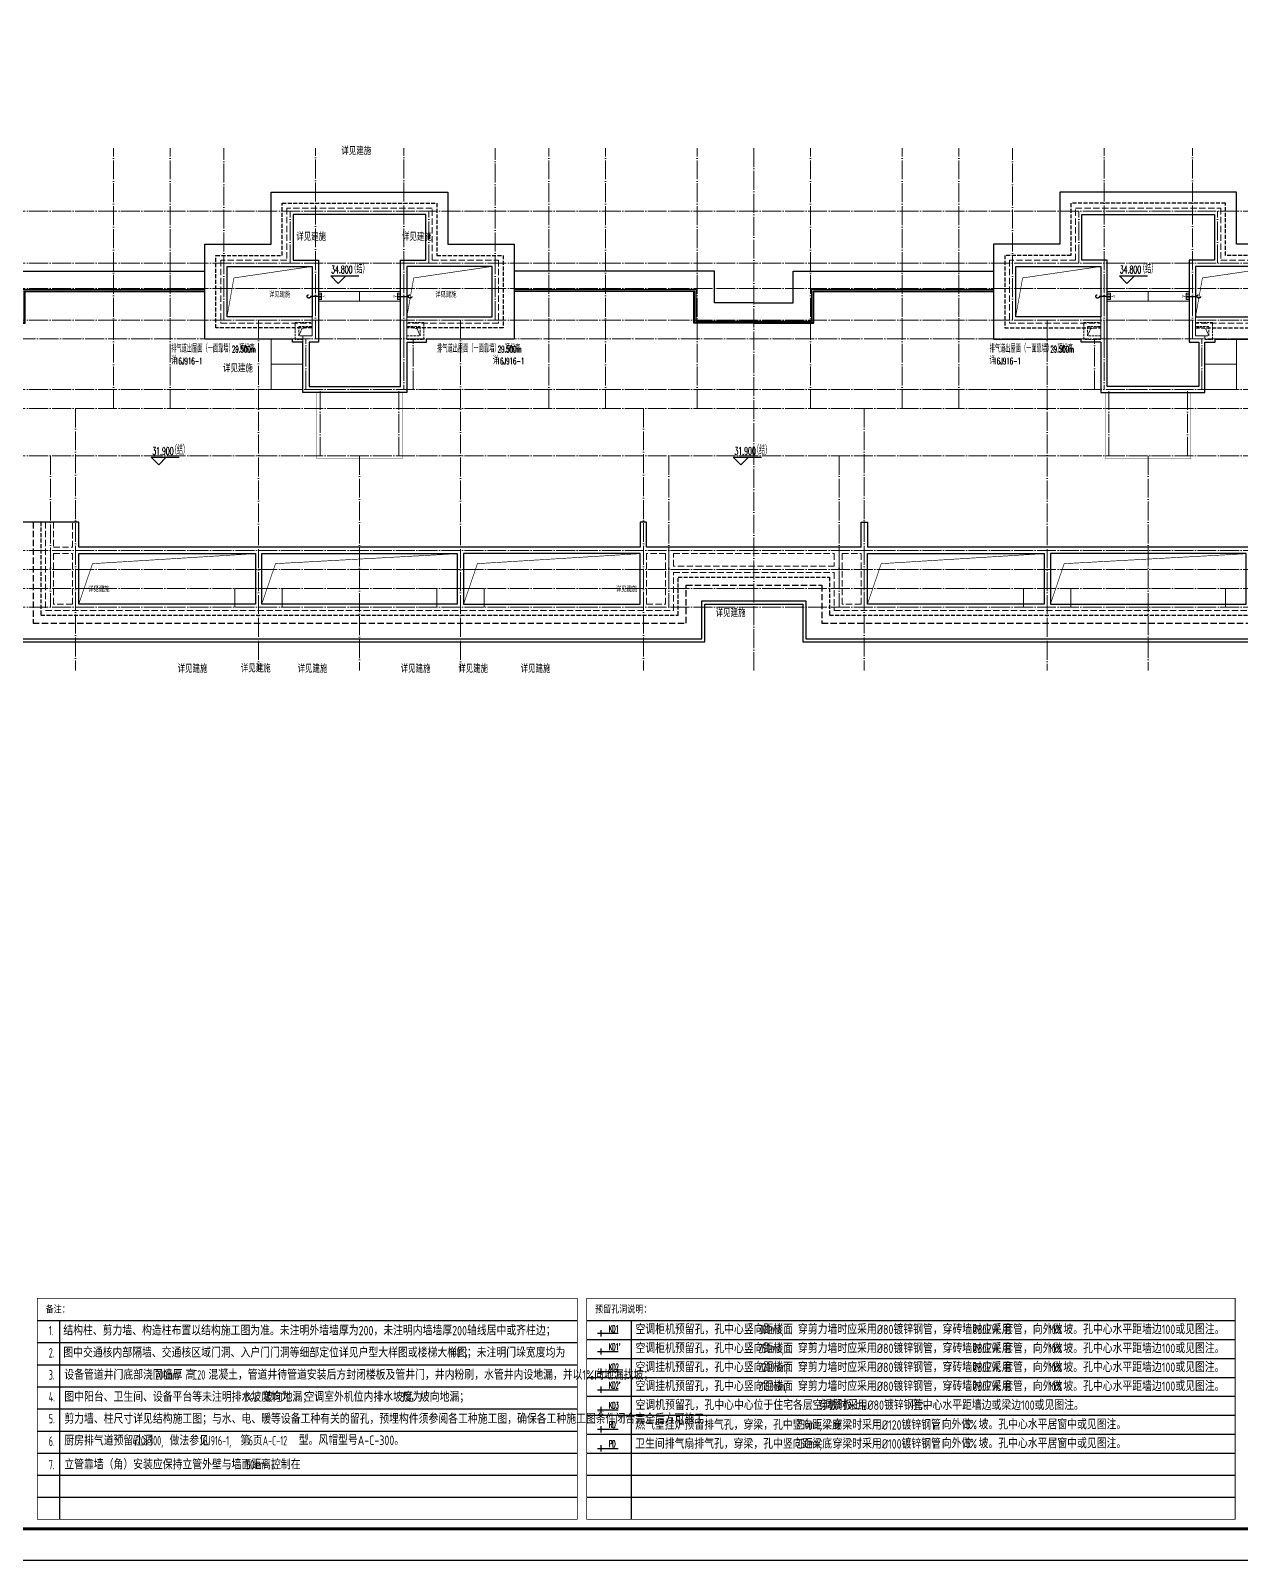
# Model space of a CAD drawing. Extents: x -518115 to 1124316, y -209821 to 1628073.
# Drawn here: x 829990 to 868339, y 179207 to 227679 of the extents above; entities that cross this region are included whole.
import ezdxf

# ---------------------------------------------------------------- set-up
doc = ezdxf.new("R2010")
doc.units = 0
doc.header["$LTSCALE"] = 1000
doc.header["$MEASUREMENT"] = 0
for name, pattern in [('#P_--_20B1_001_t3$0$DASH', [0.35, 0.25, -0.1]), ('$1$DASH', [0.35, 0.25, -0.1]), ('__DASH', [0.35, 0.25, -0.1]), ('DASH', [0.35, 0.25, -0.1]), ('DOTE', [2.42, 2, -0.2, 0.02, -0.2])]:
    doc.linetypes.add(name, pattern=pattern)
for name, color, linetype in [('$RECOVER_210609100354-0', 7, 'Continuous'), ('C-Sheet-图框', 101, 'Continuous'), ('DIM_ELEV', 3, 'Continuous'), ('DIM_LEAD', 3, 'Continuous'), ('PUB_TEXT', 4, 'Continuous'), ('ROOF', 183, 'Continuous'), ('VPIPE-凝结', 150, 'Continuous'), ('VPIPE-雨水', 4, 'DASH'), ('图框', 140, 'Continuous'), ('机电标识类', 1, 'Continuous'), ('看线', 251, 'Continuous')]:
    doc.layers.add(name, color=color, linetype=linetype)
for name, color, linetype, lineweight in [('DOTE', 19, 'DOTE', 9), ('STAIR', 2, 'Continuous', 18), ('平面-分水线', 214, 'Continuous', 15), ('平面-排水沟', 86, 'Continuous', 15), ('平面-栏杆', 135, 'Continuous', 15), ('平面-看线', 45, 'Continuous', 15), ('平面-空调室内机', 176, 'Continuous', 9), ('空调', 76, 'Continuous', 13), ('线脚', 6, 'Continuous', 15)]:
    doc.layers.add(name, color=color, linetype=linetype, lineweight=lineweight)
doc.layers.add('yichutu', color=7, linetype='Continuous', true_color=0xffffff, plot=False)
doc.styles.add('_TCH_AXIS', font='COMPLEX', dxfattribs={"bigfont": 'GBCBIG'})
doc.styles.add('_TCH_DIM', font='SIMPLEX.shx', dxfattribs={"width": 0.7, "bigfont": 'GBCBIG.shx'})
doc.styles.add('宋体', font='', dxfattribs={"height": 50})
doc.styles.add('房间名称', font='TSSDENG', dxfattribs={"width": 0.8, "bigfont": 'HZTXT'})
doc.styles.get('宋体').set_extended_font_data('SimSun')

# ---------------------------------------------------------------- blocks, each defined once
blk = doc.blocks.new('TK')
at = {"layer": '图框'}
blk.add_lwpolyline([(465375, 548714), (549475, 548714), (549475, 489314), (465375, 489314)], close=True, dxfattribs=at)
blk.add_lwpolyline([(465375, 548714), (549475, 548714), (549475, 489314), (465375, 489314)], close=True, dxfattribs=at)
at = {"layer": '图框', "const_width": 100}
blk.add_lwpolyline([(548475, 490314), (548475, 547714), (467875, 547714), (467875, 490314)], close=True, dxfattribs=at)
blk = doc.blocks.new('GDGDGDSDA')
at = {"layer": 'DOTE', "linetype": 'DOTE', "ltscale": 0.3}
for p, q in [((419335, 376108), (419335, 359558)), ((421135, 367858), (421135, 376108)), ((424035, 367858), (424035, 376108)), ((425835, 367858), (425835, 376108)), ((427535, 370658), (427535, 376108)), ((430435, 370059), (430435, 376108)), ((433235, 370059), (433235, 376108)), ((436135, 370658), (436135, 376108)), ((437835, 367858), (437835, 376108)), ((439635, 367858), (439635, 376108)), ((442535, 367858), (442535, 376108)), ((444335, 376108), (444335, 359558)), ((446135, 367858), (446135, 376108)), ((449035, 367858), (449035, 376108)), ((450835, 367858), (450835, 376108)), ((452535, 370658), (452535, 376108)), ((455435, 370059), (455435, 376108)), ((458235, 370059), (458235, 376108)), ((461135, 370658), (461135, 376108)), ((462835, 367858), (462835, 376108)), ((464635, 367858), (464635, 376108)), ((467535, 367858), (467535, 376108)), ((469335, 376108), (469335, 359558)), ((471335, 374108), (417335, 374108)), ((429635, 372458), (429635, 374108)), ((434035, 372458), (434035, 374108)), ((454635, 372458), (454635, 374108)), ((459035, 372458), (459035, 374108)), ((471335, 372458), (417335, 372458)), ((471335, 371658), (417335, 371658)), ((471335, 370658), (417335, 370658)), ((428635, 370658), (428635, 359558)), ((435035, 370658), (435035, 359558)), ((453635, 370658), (453635, 359558)), ((460035, 370658), (460035, 359558)), ((417335, 370059), (471335, 370059)), ((430135, 368458), (430135, 370058)), ((433535, 368458), (433535, 370058)), ((455135, 368458), (455135, 370058)), ((458535, 368458), (458535, 370058)), ((471335, 368458), (417335, 368458)), ((430585, 366358), (430585, 368458)), ((433085, 366358), (433085, 368458)), ((455585, 366358), (455585, 368458)), ((458085, 366358), (458085, 368458)), ((471335, 367858), (417335, 367858)), ((422835, 367858), (422835, 359558)), ((440835, 367858), (440835, 359558)), ((447835, 367858), (447835, 359558)), ((465835, 367858), (465835, 359558)), ((471335, 366358), (417335, 366358)), ((431835, 366358), (431835, 359558)), ((456835, 366358), (456835, 359558)), ((471335, 363358), (417335, 363358)), ((422035, 363358), (422035, 362758)), ((441635, 363358), (441635, 362758)), ((447035, 363358), (447035, 362758)), ((466635, 363358), (466635, 362758)), ((471335, 362758), (417335, 362758)), ((471335, 362158), (417335, 362158)), ((427885, 362158), (427885, 361558)), ((429385, 362158), (429385, 361558)), ((434285, 362158), (434285, 361558)), ((435785, 362158), (435785, 361558)), ((452885, 362158), (452885, 361558)), ((454385, 362158), (454385, 361558)), ((459285, 362158), (459285, 361558)), ((460785, 362158), (460785, 361558)), ((471335, 361558), (417335, 361558))]:
    blk.add_line(p, q, dxfattribs=at)
blk = doc.blocks.new('DFSFSF')
at = {"layer": '平面-分水线'}
for p, q in [((697142, 775568), (697142, 775668)), ((697342, 775668), (697143, 775668)), ((697342, 775568), (697143, 775568)), ((697193, 775568), (697193, 775668)), ((697243, 775568), (697243, 775668)), ((697292, 775568), (697292, 775668)), ((697342, 775668), (697342, 775568)), ((697342, 775568), (697342, 775668))]:
    blk.add_line(p, q, dxfattribs=at)
blk = doc.blocks.new('DFGDGDGD')
at = {"layer": '平面-分水线', "const_width": 10}
blk.add_lwpolyline([(697268, 775441), (697243, 775541), (697218, 775441)], close=True, dxfattribs=at)
blk.add_blockref('DFSFSF', (0, 0))
blk = doc.blocks.new('dongkong')
blk.add_wipeout([(-603756, 210771), (-603756, 210571), (-603836, 210571), (-603836, 210771)])
at = {"layer": '机电标识类', "color": 250, "linetype": 'DASH', "ltscale": 400}
for p, q in [((-603896, 210671), (-603696, 210671)), ((-603796, 210771), (-603796, 210571))]:
    blk.add_line(p, q, dxfattribs=at)
at = {"layer": '空调', "color": 6, "linetype": 'DASH', "const_width": 2}
blk.add_lwpolyline([(-603756, 210771), (-603756, 210571), (-603836, 210571), (-603836, 210771)], close=True, dxfattribs=at)
blk = doc.blocks.new('A$C78D13F63')
at = {"layer": 'C-Sheet-图框', "color": 0}
for p, q in [((14087, 6600), (31204, 6600)), ((14787, 6600), (14787, 300)), ((31504, 6600), (52060, 6600)), ((32915, 6600), (32915, 300)), ((14087, 5900), (31204, 5900)), ((31504, 6000), (52060, 6000)), ((31504, 5400), (52060, 5400)), ((14087, 5200), (31204, 5200)), ((14087, 4500), (31204, 4500)), ((31504, 4800), (52060, 4800)), ((31504, 4200), (52060, 4200)), ((14087, 3800), (31204, 3800)), ((31504, 3600), (52060, 3600)), ((31504, 3600), (52060, 3600)), ((14087, 3100), (31204, 3100)), ((31504, 3000), (52060, 3000)), ((14087, 2400), (31204, 2400)), ((31504, 2400), (52060, 2400)), ((14087, 1700), (31204, 1700)), ((31504, 1700), (52060, 1700)), ((14087, 1000), (31204, 1000)), ((31504, 1000), (52060, 1000))]:
    blk.add_line(p, q, dxfattribs=at)
at = {"layer": 'C-Sheet-图框', "color": 0, "const_width": 24}
blk.add_lwpolyline([(14087, 300), (14087, 7300), (31204, 7300), (31204, 300)], close=True, dxfattribs=at)
at = {"layer": 'DIM_LEAD'}
for points in [[(31951, 6195), (32498, 6195)], [(31951, 5619), (32498, 5619)], [(31951, 4983), (32498, 4983)], [(31951, 4409), (32498, 4409)], [(31951, 3768), (32498, 3768)], [(31951, 3155), (32498, 3155)], [(31951, 2549), (32498, 2549)]]:
    blk.add_lwpolyline(points, dxfattribs=at)
at = {"layer": 'DIM_LEAD', "color": 7, "style": '_TCH_DIM', "width": 0.458824}
for s, p in [('KD1', (32210, 6236)), ("KD1'", (32210, 5661)), ('KD2', (32210, 5025)), ("KD2'", (32210, 4450)), ('KD3', (32210, 3810)), ('RD', (32210, 3197)), ('PD', (32210, 2591))]:
    blk.add_text(s, height=208.2, dxfattribs=at).set_placement(p)
at = {"layer": 'PUB_TEXT', "color": 2}
for s, height, style, width, p in [('备注：', 227.8, '宋体', 0.8, (14353, 6851)), ('预留孔洞说明：', 227.8, '宋体', 0.8, (31769, 6851)), ('300mm,', 300, '房间名称', 0.56, (36945, 6168)), ('250mm,', 300, '房间名称', 0.56, (36945, 5568)), ('2200mm,', 300, '房间名称', 0.56, (36945, 4968)), ('2150mm,', 300, '房间名称', 0.56, (36945, 4368)), ('250mm,', 300, '房间名称', 0.56, (38151, 3156)), ('厨房排气道预留孔洞', 300, '房间名称', 0.8, (14945, 2642)), ('420x300,', 300, '房间名称', 0.56, (17105, 2642)), ('做法参见', 300, '房间名称', 0.8, (18281, 2642)), ('16J916-1,', 300, '房间名称', 0.56, (19241, 2642)), ('第', 300, '房间名称', 0.8, (20521, 2642)), ('6', 300, '房间名称', 0.56, (20790, 2642)), ('页', 300, '房间名称', 0.8, (20921, 2642)), ('A-C-12', 300, '房间名称', 0.56, (21235, 2642)), ('型。风帽型号A-C-300。', 300, '房间名称', 0.8, (22375, 2657)), ('250mm,', 300, '房间名称', 0.56, (38151, 2556))]:
    blk.add_text(s, height=height, dxfattribs=dict(at, style=style, width=width)).set_placement(p)
at = {"layer": 'PUB_TEXT', "style": '房间名称'}
for s, width, p in [('1.', 0.56, (14451, 6130)), ('结构柱、剪力墙、构造柱布置以结构施工图为准。未注明外墙墙厚为200，未注明内墙墙厚200轴线居中或齐柱边；', 0.8, (14913, 6130)), ('空调柜机预留孔，孔中心竖向距楼面', 0.8, (33052, 6168)), ('穿剪力墙时应采用%%C80镀锌钢管，穿砖墙时应采用', 0.8, (38202, 6168)), ('%%c80PVC', 0.56, (43741, 6168)), ('套管，向外做', 0.8, (44709, 6168)), ('10%%%', 0.56, (46149, 6168)), ('坡。孔中心水平距墙边100或见图注。', 0.8, (46613, 6168)), ('空调柜机预留孔，孔中心竖向距楼面', 0.8, (33052, 5568)), ('穿剪力墙时应采用%%C80镀锌钢管，穿砖墙时应采用', 0.8, (38202, 5568)), ('%%c80PVC', 0.56, (43741, 5568)), ('套管，向外做', 0.8, (44709, 5568)), ('10%%%', 0.56, (46149, 5568)), ('坡。孔中心水平距墙边100或见图注。', 0.8, (46613, 5568)), ('2.', 0.56, (14451, 5427)), ('图中交通核内部隔墙、交通核区域门洞、入户门门洞等细部定位详见户型大样图或楼梯大样图；未注明门垛宽度均为', 0.8, (14913, 5430)), ('100', 0.56, (27153, 5430)), ('；', 0.8, (27601, 5430)), ('3.', 0.56, (14451, 4727)), ('设备管道井门底部浇同墙厚', 0.8, (14945, 4727)), ('200mm', 0.56, (17825, 4727)), ('高', 0.8, (18785, 4727)), ('C20', 0.56, (19025, 4727)), ('混凝土，管道井待管道安装后方封闭楼板及管井门，井内粉刷，水管井内设地漏，并以1%%%向地漏找坡；', 0.8, (19513, 4727)), ('空调挂机预留孔，孔中心竖向距楼面', 0.8, (33052, 4968)), ('穿剪力墙时应采用%%C80镀锌钢管，穿砖墙时应采用', 0.8, (38202, 4968)), ('%%c80PVC', 0.56, (43741, 4968)), ('套管，向外做', 0.8, (44709, 4968)), ('10%%%', 0.56, (46149, 4968)), ('坡。孔中心水平距墙边100或见图注。', 0.8, (46613, 4968)), ('空调挂机预留孔，孔中心竖向距楼面', 0.8, (33052, 4368)), ('穿剪力墙时应采用%%C80镀锌钢管，穿砖墙时应采用', 0.8, (38202, 4368)), ('%%c80PVC', 0.56, (43741, 4368)), ('套管，向外做', 0.8, (44709, 4368)), ('10%%%', 0.56, (46149, 4368)), ('坡。孔中心水平距墙边100或见图注。', 0.8, (46613, 4368)), ('4.', 0.56, (14451, 4032)), ('图中阳台、卫生间、设备平台等未注明排水坡度均为', 0.8, (14945, 4027)), ('1%', 0.56, (20626, 4027)), ('，坡向地漏；', 0.8, (20930, 4027)), ('空调室外机位内排水坡度为', 0.8, (22558, 4027)), ('3%%%', 0.56, (25602, 4027)), ('，坡向地漏；', 0.8, (25906, 4027)), ('空调机预留孔，孔中心中心位于住宅各层空调搁板上，', 0.8, (33052, 3768)), ('穿板时采用%%C80镀锌钢管。', 0.8, (38840, 3768)), ('孔中心水平距墙边或梁边100或见图注。', 0.8, (41841, 3768)), ('5.', 0.56, (14451, 3342)), ('剪力墙、柱尺寸详见结构施工图；与水、电、暖等设备工种有关的留孔，预埋构件须参阅各工种施工图，确保各工种施工图条件闭合完全后方可施工；', 0.8, (14945, 3332)), ('燃气壁挂炉预留排气孔，穿梁，孔中竖向距梁底', 0.8, (33042, 3142)), ('穿梁时采用%%C120镀锌钢管', 0.8, (39298, 3142)), ('，向外做', 0.8, (42448, 3156)), ('5%%%', 0.56, (43526, 3156)), ('坡。孔中心水平居窗中或见图注。', 0.8, (43927, 3156)), ('6.', 0.56, (14451, 2627)), ('卫生间排气扇排气孔，穿梁，孔中竖向距梁底', 0.8, (33042, 2542)), ('穿梁时采用%%C100镀锌钢管', 0.8, (39298, 2542)), ('，向外做', 0.8, (42448, 2556)), ('5%%%', 0.56, (43526, 2556)), ('坡。孔中心水平居窗中或见图注。', 0.8, (43927, 2556)), ('7.', 0.56, (14451, 1885)), ('立管靠墙（角）安装应保持立管外壁与墙面距离控制在', 0.8, (14945, 1885)), ('50mm', 0.56, (20705, 1885)), ('。', 0.8, (21505, 1885))]:
    blk.add_text(s, height=300, dxfattribs=dict(at, width=width)).set_placement(p)
at = {"layer": '平面-空调室内机', "ltscale": 0.3, "xscale": -1, "rotation": 90}
for p in [(242621, -597601), (242621, -598177), (242621, -598813), (242621, -599387), (242621, -600028), (242621, -600641), (242621, -601247)]:
    blk.add_blockref('dongkong', p, dxfattribs=at)
at = {"layer": 'C-Sheet-图框', "color": 0, "const_width": 24}
blk.add_lwpolyline([(31504, 300), (31504, 7300), (52060, 7300), (52060, 300)], close=True, dxfattribs=at)
blk = doc.blocks.new('yct-841-594-84100-59399.9999999999-100-1000.0')
at = {"layer": 'yichutu', "color": 7, "true_color": 0xffffff}
blk.add_lwpolyline([(0, 0), (0, 59400), (84100, 59400), (84100, 0)], close=True, dxfattribs=at)

msp = doc.modelspace()

# ---------------------------------------------------------------- linework, layer by layer
at = {"layer": '$RECOVER_210609100354-0', "color": 251, "true_color": 0x636466, "const_width": 8}
for points in [[(839066.6, 216207), (839066.6, 214107), (841766.6, 214107), (841766.6, 216207)], [(864066.6, 216207), (864066.6, 214107), (866766.6, 214107), (866766.6, 216207)]]:
    msp.add_lwpolyline(points, dxfattribs=at)
at = {"color": 6, "const_width": 20}
for points in [[(836216.6, 218607), (836434.3, 219841.9), (838916.6, 220207)], [(841916.6, 218607), (842134.3, 219841.9), (844616.6, 220207)], [(861216.6, 218607), (861434.3, 219841.9), (863916.6, 220207)], [(866916.6, 218607), (867134.3, 219841.9), (869616.6, 220207)], [(831516.6, 209507), (831953.5, 210788.5), (837116.6, 211107)], [(837316.6, 209507), (837753.5, 210788.5), (843516.6, 211104.2)], [(843716.6, 209507), (844153.5, 210788.5), (849316.6, 211107)], [(856516.6, 209507), (856953.5, 210788.5), (862116.6, 211107)], [(862316.6, 209507), (862753.5, 210788.5), (868516.6, 211104.2)]]:
    msp.add_lwpolyline(points, dxfattribs=at)
for points in [[(838616.6, 217807.5), (838296.6, 217807.5), (838296.6, 217907)], [(841916.6, 217807.5), (842536.6, 217807.5), (842536.6, 217907)], [(863916.6, 217807.5), (863296.6, 217807.5), (863296.6, 217907)], [(867216.6, 217807.5), (867536.6, 217807.5), (867536.6, 217907)]]:
    msp.add_lwpolyline(points)
at = {"layer": 'DIM_ELEV'}
for p, q in [((839742.4, 219667), (839502.4, 219907)), ((839502.4, 219907), (840394.6, 219907)), ((839742.4, 219667), (839982.4, 219907)), ((864742.4, 219667), (864502.4, 219907)), ((864502.4, 219907), (865394.6, 219907)), ((864742.4, 219667), (864982.4, 219907))]:
    msp.add_line(p, q, dxfattribs=at)
at = {"layer": 'DIM_ELEV', "color": 251}
for p, q in [((834050.2, 213919), (833810.2, 214159)), ((833810.2, 214159), (834702.4, 214159)), ((834050.2, 213919), (834290.2, 214159)), ((852504.3, 213919), (852264.3, 214159)), ((852264.3, 214159), (853156.5, 214159)), ((852504.3, 213919), (852744.3, 214159))]:
    msp.add_line(p, q, dxfattribs=at)
at = {"layer": 'DOTE', "linetype": 'DOTE', "ltscale": 0.3}
for p, q in [((841816.6, 217907.3), (841816.6, 216307)), ((864016.6, 217907.3), (864016.6, 216307)), ((830616.6, 214207), (830616.6, 209407)), ((850216.6, 214207), (850216.6, 209407)), ((855616.6, 214207), (855616.6, 209407))]:
    msp.add_line(p, q, dxfattribs=at)
at = {"layer": 'ROOF', "ltscale": 0.8}
for points in [[(838296.6, 217907), (835516.6, 217907), (835516.6, 220907), (837616.6, 220907), (837616.6, 222557), (843216.6, 222557), (843216.6, 220907), (845316.6, 220907), (845316.6, 217907), (842536.6, 217907)], [(867536.6, 217907), (870316.6, 217907), (870316.6, 220907), (868216.6, 220907), (868216.6, 222557), (862616.6, 222557), (862616.6, 220907), (860516.6, 220907), (860516.6, 217907), (863296.6, 217907)], [(841916.6, 217807.5), (841916.6, 216207), (838616.6, 216207), (838616.6, 217807.5)], [(863916.6, 217807.5), (863916.6, 216207), (867216.6, 216207), (867216.6, 217807.5)], [(829466.6, 212107), (829466.6, 208307), (851366.6, 208307), (851366.6, 209507), (854466.6, 209507), (854466.6, 208307), (876366.6, 208307), (876366.6, 212107)], [(849316.6, 211307), (831516.6, 211307), (831516.6, 212107), (829466.6, 212107)], [(829566.6, 212107), (829566.6, 208407), (851266.6, 208407), (851266.6, 209607), (854566.6, 209607), (854566.6, 208407), (876266.6, 208407), (876266.6, 212107)], [(849516.6, 211307), (849516.6, 212107), (849316.6, 212107), (849316.6, 211307)], [(856316.6, 211307), (856316.6, 212107), (856516.6, 212107), (856516.6, 211307)], [(876366.6, 212107), (874316.6, 212107), (874316.6, 211307), (856516.6, 211307)], [(856316.6, 211307), (849516.6, 211307)]]:
    msp.add_lwpolyline(points, dxfattribs=at)
for points in [[(838316.6, 221857), (838316.6, 220407), (839116.6, 220407), (839116.6, 217807), (838816.6, 217807), (838816.6, 216407), (841716.6, 216407), (841716.6, 220407), (842516.6, 220407), (842516.6, 221857)], [(867516.6, 221857), (867516.6, 220407), (866716.6, 220407), (866716.6, 217807), (867016.6, 217807), (867016.6, 216407), (864116.6, 216407), (864116.6, 220407), (863316.6, 220407), (863316.6, 221857)], [(836216.6, 220207), (838916.6, 220207), (838916.6, 218607), (836216.6, 218607)], [(844616.6, 220207), (841916.6, 220207), (841916.6, 218607), (844616.6, 218607)], [(861216.6, 220207), (863916.6, 220207), (863916.6, 218607), (861216.6, 218607)], [(869616.6, 220207), (866916.6, 220207), (866916.6, 218607), (869616.6, 218607)], [(831516.6, 211107), (837116.6, 211107), (837116.6, 209507), (831516.6, 209507)], [(837316.6, 211107), (843516.6, 211107), (843516.6, 209507), (837316.6, 209507)], [(849316.6, 211107), (843716.6, 211107), (843716.6, 209507), (849316.6, 209507)], [(856516.6, 211107), (862116.6, 211107), (862116.6, 209507), (856516.6, 209507)], [(868516.6, 211107), (862316.6, 211107), (862316.6, 209507), (868516.6, 209507)]]:
    msp.add_lwpolyline(points, close=True, dxfattribs=at)
at = {"layer": 'ROOF', "color": 251, "ltscale": 0.8, "true_color": 0x636466}
for points in [[(829466.6, 210057), (827216.6, 210057), (827216.6, 219057), (829166.6, 219057), (829166.6, 220057), (835516.6, 220057)], [(852916.6, 219057), (851666.6, 219057), (851666.6, 220057), (845316.6, 220057)], [(852916.6, 219057), (854166.6, 219057), (854166.6, 220057), (860516.6, 220057)], [(829466.6, 210707), (828016.6, 210707), (828016.6, 218407), (829816.6, 218407), (829816.6, 219407), (835516.6, 219407)], [(852916.6, 218407), (851016.6, 218407), (851016.6, 219407), (845316.6, 219407)], [(852916.6, 218407), (854816.6, 218407), (854816.6, 219407), (860516.6, 219407)]]:
    msp.add_lwpolyline(points, dxfattribs=at)
at = {"layer": 'ROOF', "linetype": '__DASH', "ltscale": 0.8}
msp.add_lwpolyline([(830066.6, 212107), (830066.6, 208907), (850766.6, 208907), (850766.6, 210107), (855066.6, 210107), (855066.6, 208907), (875766.6, 208907), (875766.6, 212107)], dxfattribs=at)
at = {"layer": 'STAIR', "color": 130}
for points in [[(838296.6, 217907), (837616.6, 217907), (837616.6, 216307), (838616.6, 216307)], [(867536.6, 217907), (868216.6, 217907), (868216.6, 216307), (867216.6, 216307)]]:
    msp.add_lwpolyline(points, dxfattribs=at)
at = {"layer": 'VPIPE-凝结'}
for p, q in [((839116.6, 219257), (838866.6, 219257)), ((841716.6, 219257), (841966.6, 219257)), ((864116.6, 219257), (863866.6, 219257)), ((866716.6, 219257), (866966.6, 219257))]:
    msp.add_line(p, q, dxfattribs=at)
at = {"layer": 'VPIPE-雨水'}
for centre in [(838811.6, 219257), (842021.6, 219257), (863811.6, 219257), (867021.6, 219257)]:
    msp.add_circle(centre, 55, dxfattribs=at)
at = {"layer": '平面-排水沟'}
for p, q in [((839116.6, 219407), (841716.6, 219407)), ((839116.6, 219107), (841716.6, 219107)), ((840416.6, 219407), (840416.6, 219107)), ((866716.6, 219407), (864116.6, 219407)), ((866716.6, 219107), (864116.6, 219107)), ((865416.6, 219407), (865416.6, 219107)), ((838616.6, 217107), (837616.6, 217107)), ((867216.6, 217107), (868216.6, 217107))]:
    msp.add_line(p, q, dxfattribs=at)
at = {"layer": '平面-栏杆', "color": 251, "true_color": 0x636466}
for points in [[(829466.6, 210637), (827946.6, 210637), (827946.6, 218477), (829746.6, 218477), (829746.6, 219477), (835516.6, 219477)], [(829466.6, 210677), (827986.6, 210677), (827986.6, 218437), (829786.6, 218437), (829786.6, 219437), (835516.6, 219437)], [(852916.6, 218477), (851086.6, 218477), (851086.6, 219477), (845316.6, 219477)], [(852916.6, 218437), (851046.6, 218437), (851046.6, 219437), (845316.6, 219437)], [(852916.6, 218477), (854746.6, 218477), (854746.6, 219477), (860516.6, 219477)], [(852916.6, 218437), (854786.6, 218437), (854786.6, 219437), (860516.6, 219437)]]:
    msp.add_lwpolyline(points, dxfattribs=at)
at = {"layer": '平面-看线', "linetype": 'DASH', "ltscale": 0.8}
for p, q in [((838916.6, 218407), (838916.6, 218607)), ((841916.6, 218407), (841916.6, 218607)), ((863916.6, 218407), (863916.6, 218607)), ((866916.6, 218407), (866916.6, 218607))]:
    msp.add_line(p, q, dxfattribs=at)
for points in [[(842716.6, 220407), (842716.6, 222057), (838116.6, 222057), (838116.6, 220407), (836016.6, 220407), (836016.6, 218407), (838916.6, 218407), (838916.6, 218007.3), (838616.6, 218007.3), (838616.6, 217807.5)], [(863116.6, 220407), (863116.6, 222057), (867716.6, 222057), (867716.6, 220407), (869816.6, 220407), (869816.6, 218407), (866916.6, 218407), (866916.6, 218007.3), (867216.6, 218007.3), (867216.6, 217907)], [(842716.6, 220407), (844816.6, 220407), (844816.6, 218407), (841916.6, 218407), (841916.6, 217907.3)], [(863116.6, 220407), (861016.6, 220407), (861016.6, 218407), (863916.6, 218407), (863916.6, 217907.3)], [(830466.6, 212107), (830466.6, 209307), (850366.6, 209307), (850366.6, 210507), (855466.6, 210507), (855466.6, 209307), (875366.6, 209307), (875366.6, 212107)], [(830716.6, 212107), (830716.6, 211307), (831316.6, 211307), (831316.6, 212107)]]:
    msp.add_lwpolyline(points, dxfattribs=at)
for points in [[(830716.6, 211107), (831316.6, 211107), (831316.6, 209507), (830716.6, 209507)], [(850116.6, 211107), (849516.6, 211107), (849516.6, 209507), (850116.6, 209507)], [(850366.6, 211107), (855466.6, 211107), (855466.6, 210707), (850366.6, 210707)], [(855716.6, 211107), (856316.6, 211107), (856316.6, 209507), (855716.6, 209507)]]:
    msp.add_lwpolyline(points, close=True, dxfattribs=at)
at = {"layer": '看线', "color": 202, "linetype": '#P_--_20B1_001_t3$0$DASH', "ltscale": 0.5}
for points in [[(838916.6, 218257), (835866.6, 218257), (835866.6, 220557), (837966.6, 220557), (837966.6, 222207), (842866.6, 222207), (842866.6, 220557), (844966.6, 220557), (844966.6, 218257), (841916.6, 218257)], [(866916.6, 218257), (869966.6, 218257), (869966.6, 220557), (867866.6, 220557), (867866.6, 222207), (862966.6, 222207), (862966.6, 220557), (860866.6, 220557), (860866.6, 218257), (863916.6, 218257)], [(830316.6, 212107), (830316.6, 209157), (850516.6, 209157), (850516.6, 210357), (855316.6, 210357), (855316.6, 209157), (875516.6, 209157), (875516.6, 212107)]]:
    msp.add_lwpolyline(points, dxfattribs=at)
at = {"layer": '线脚', "color": 150, "linetype": '$1$DASH', "ltscale": 0.3}
for points in [[(838616.6, 217887.5), (838376.6, 217887.5), (838376.6, 218427.5), (838916.6, 218427.5)], [(838496.6, 218007.5), (838590, 218231.9), (838916.6, 218307.5)], [(841916.6, 217887.5), (842456.6, 217887.5), (842456.6, 218427.5), (841916.6, 218427.5)], [(842336.6, 218007.5), (842243.1, 218231.9), (841916.6, 218307.5)], [(863916.6, 217887.5), (863376.6, 217887.5), (863376.6, 218427.5), (863916.6, 218427.5)], [(863496.6, 218007.5), (863590, 218231.9), (863916.6, 218307.5)], [(867216.6, 217887.5), (867456.6, 217887.5), (867456.6, 218427.5), (866916.6, 218427.5)], [(867336.6, 218007.5), (867243.1, 218231.9), (866916.6, 218307.5)]]:
    msp.add_lwpolyline(points, dxfattribs=at)
for points in [[(838496.6, 218307.5), (838916.6, 218307.5), (838916.6, 218007.5), (838496.6, 218007.5)], [(842336.6, 218307.5), (841916.6, 218307.5), (841916.6, 218007.5), (842336.6, 218007.5)], [(863496.6, 218307.5), (863916.6, 218307.5), (863916.6, 218007.5), (863496.6, 218007.5)], [(867336.6, 218307.5), (866916.6, 218307.5), (866916.6, 218007.5), (867336.6, 218007.5)]]:
    msp.add_lwpolyline(points, close=True, dxfattribs=at)

# ---------------------------------------------------------------- block references
for name, p in [('TK', (348239.1, -310106.9)), ('GDGDGDSDA', (408581.8, -152151.3))]:
    msp.add_blockref(name, p)
at = {"xscale": -1, "rotation": 90}
for p in [(1614784.1, 916499.5), (1639784.1, 916499.5)]:
    msp.add_blockref('DFGDGDGD', p, dxfattribs=at)
at = {"rotation": 270}
for p in [(66049, 916499.5), (91049, 916499.5)]:
    msp.add_blockref('DFGDGDGD', p, dxfattribs=at)

# ---------------------------------------------------------------- texts
at = {"layer": 'DIM_ELEV', "color": 7, "style": '_TCH_DIM'}
for s, height, width, p in [('34.800', 238, 0.494118, (839516.1, 219987.1)), ('（结）', 270.07, 0.7, (840132.1, 219987.1)), ('34.800', 238, 0.494118, (864516.1, 219987.1)), ('（结）', 270.07, 0.7, (865132.1, 219987.1)), ('31.900', 238, 0.494118, (833846.3, 214239)), ('（结）', 270.07, 0.7, (834439.9, 214239)), ('31.900', 238, 0.494118, (852300.3, 214239)), ('（结）', 270.07, 0.7, (852893.9, 214239))]:
    msp.add_text(s, height=height, dxfattribs=dict(at, width=width)).set_placement(p)
at = {"layer": 'PUB_TEXT', "style": '_TCH_AXIS'}
for height, p in [(236.31, (839840.8, 223738.6)), (236.31, (838412.5, 221021.7)), (236.31, (841761.2, 221021.7)), (168.79, (837547.2, 219227.5)), (168.79, (842815, 219227.5)), (236.31, (836089.4, 216852.5)), (168.79, (831815.8, 209891.7)), (168.79, (848546.3, 209891.7)), (236.31, (851706.2, 209101.7)), (236.31, (834650.7, 207335.5)), (236.31, (836653.4, 207345.5)), (236.31, (838452.7, 207335.5)), (236.31, (841721.1, 207335.5)), (236.31, (843545.9, 207335.5)), (236.31, (845523.1, 207335.5))]:
    msp.add_text('详见建施', height=height, dxfattribs=at).set_placement(p)
at = {"layer": 'PUB_TEXT', "style": '_TCH_DIM'}
for s, height, width, p in [('排气道出屋面（一面靠墙），顶标高', 236.312, 0.7, (834446, 217482.2)), ('29.500m', 208.25, 0.494118, (836372.6, 217482.2)), ('排气道出屋面（一面靠墙），顶标高', 236.312, 0.7, (842871, 217482.2)), ('29.500m', 208.25, 0.494118, (844797.7, 217482.2)), ('排气道出屋面（一面靠墙），顶标高', 236.312, 0.7, (860388.7, 217482.2)), ('29.500m', 208.25, 0.494118, (862315.3, 217482.2)), ('详', 236.3, 0.7, (834446, 217104.9)), ('16J916-1', 208.25, 0.494118, (834566.4, 217104.9)), ('详', 236.3, 0.7, (844643, 217104.9)), ('16J916-1', 208.25, 0.494118, (844763.4, 217104.9)), ('详', 236.3, 0.7, (860388.7, 217104.9)), ('16J916-1', 208.25, 0.494118, (860509.1, 217104.9))]:
    msp.add_text(s, height=height, dxfattribs=dict(at, width=width)).set_placement(p)

# ---------------------------------------------------------------- next in the draw order: block references
msp.add_blockref('A$C78D13F63', (816114.1, 180206.8))

# ---------------------------------------------------------------- next in the draw order: block references
at = {"layer": 'yichutu'}
msp.add_blockref('yct-841-594-84100-59399.9999999999-100-1000.0', (813614.1, 179206.8), dxfattribs=at)

doc.saveas('drawing.dxf')
